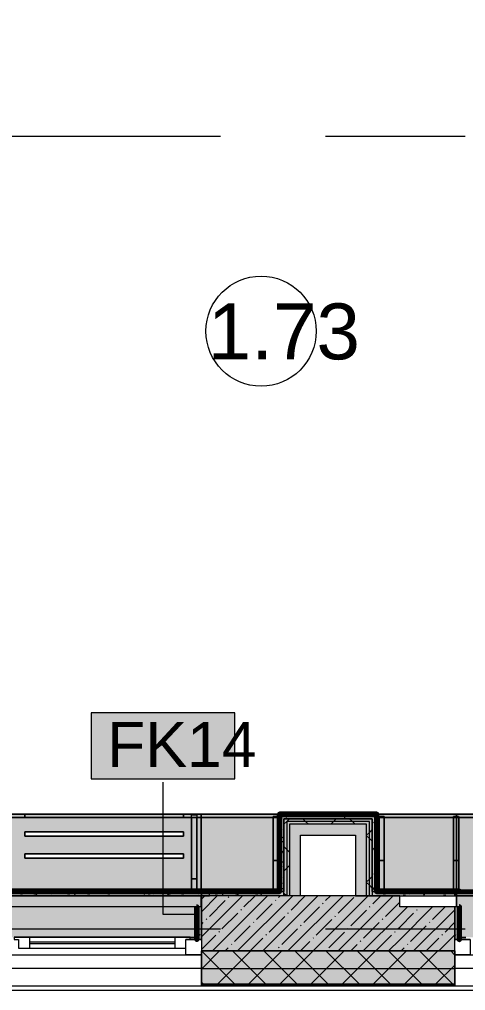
# Model space of a CAD drawing. Header units: millimetres. Extents: x -3817 to 677485, y -22715 to 103890.
# Drawn here: x 111948 to 113972, y 1631 to 6041 of the extents above; entities that cross this region are included whole.
import ezdxf

# ---------------------------------------------------------------- set-up
doc = ezdxf.new("R2010")
doc.units = ezdxf.units.MM
doc.layers.add('PDF _Геометрия', color=7, linetype='Continuous', true_color=0x1d1d1d)
doc.layers.add('PDF _Сплошная заливка', color=7, linetype='Continuous', true_color=0xffffff)
doc.layers.add('PDF _Текст', color=7, linetype='Continuous')
doc.styles.add('PDF GOST-Common', font='arial.ttf')

msp = doc.modelspace()

# ---------------------------------------------------------------- hatches: boundary and pattern name
at = {"layer": 'PDF _Сплошная заливка', "true_color": 0xeae6de, "transparency": 33554559}
h = msp.add_hatch(color=254, dxfattribs=at)
h.paths.add_polyline_path([(112704.3, 2086.4), (112772.6, 2086.4), (112772.6, 2432.6), (111892.3, 2432.6), (111892.3, 2086.4), (111899.2, 2086.4)], flags=0)
h.paths.add_polyline_path([(111972.3, 2232.6), (111972.3, 2252.6), (112692.6, 2252.6), (112692.6, 2232.6)], flags=0)
h.paths.add_polyline_path([(111972.3, 2332.6), (111972.3, 2352.6), (112692.6, 2352.6), (112692.6, 2332.6)], flags=0)
for points in [[(113127.6, 2082.3), (113128.6, 2432.4), (112772.3, 2431.3), (112773.6, 2082.3), (113049.7, 2082.3)], [(113973.6, 1872.6), (113973.6, 1873.4), (116191.9, 1873.4), (116191.9, 2072.6), (113931.9, 2072.6), (113931.9, 2011.3), (113944.6, 2011.3), (113944.6, 1872.6)], [(111894.6, 1872.7), (112752.6, 1873.4), (112753.6, 2011.3), (112772.6, 2011.3), (112772.6, 2061.3), (111892.6, 2061.3), (111894.6, 1873.4)]]:
    msp.add_hatch(color=254, dxfattribs=at).paths.add_polyline_path(points)
at = {"layer": 'PDF _Сплошная заливка', "transparency": 33554559}
for points in [[(113128.6, 2081.3), (113148.6, 2081.3), (113148.6, 2431.3), (113128.6, 2431.3), (113128.6, 2131.6)], [(113382.3, 2411.4), (113548.6, 2411.4), (113548.6, 2431.3), (113148.6, 2431.3), (113148.6, 2411.4)], [(113548.6, 2081.3), (113568.6, 2081.3), (113568.6, 2431.3), (113548.6, 2431.3), (113548.6, 2131.6)], [(113148.6, 2061.3), (113161.1, 2061.3), (113161.1, 2411.4), (113148.6, 2411.4), (113148.6, 2081.3)], [(113173.6, 2398.9), (113548.6, 2398.9), (113548.6, 2411.4), (113161.1, 2411.4), (113161.1, 2398.9)], [(113223.6, 2386.4), (113536.1, 2386.4), (113536.1, 2398.9), (113173.6, 2398.9), (113173.6, 2386.4)], [(113523.6, 2061.3), (113536.1, 2061.3), (113536.1, 2386.4), (113523.6, 2386.4), (113523.6, 2131.6)], [(112811.1, 2061.3), (112811.1, 2081.3), (110013.6, 2081.3), (110013.6, 2061.3), (112717, 2061.3)], [(113382.3, 1811.4), (113673.6, 1811.4), (113673.6, 2061.3), (112773.6, 2061.3), (112773.6, 1811.4), (113049.7, 1811.4)]]:
    msp.add_hatch(color=256, dxfattribs=at).paths.add_polyline_path(points)
at = {"layer": 'PDF _Сплошная заливка', "true_color": 0xeae6de, "transparency": 33554559}
h = msp.add_hatch(color=254, dxfattribs=at)
h.paths.add_polyline_path([(113923.6, 2072.7), (113931.9, 2072.7), (113931.9, 2081.3), (113923.6, 2081.3)], flags=0)
h.paths.add_polyline_path([(113569.6, 2082.3), (113931.9, 2082.3), (113931.9, 2432.6), (113569.6, 2431.3), (113569.6, 2131.6)], flags=0)
h = msp.add_hatch(color=254, dxfattribs=at)
h.paths.add_polyline_path([(113931.9, 2072.6), (116191.9, 2072.6), (116191.9, 2432.6), (113931.9, 2432.6), (113931.9, 2082.3), (113931.9, 2081.3)], flags=0)
h.paths.add_polyline_path([(114011.9, 2232.6), (114011.9, 2252.6), (116111.9, 2252.6), (116111.9, 2232.6), (114047.6, 2232.6)], flags=0)
h.paths.add_polyline_path([(114047.6, 2332.6), (114011.9, 2332.6), (114011.9, 2352.6), (116111.9, 2352.6), (116111.9, 2332.6)], flags=0)
at = {"layer": 'PDF _Сплошная заливка', "true_color": 0xe7e7e7, "transparency": 33554559}
for points in [[(113173.6, 2061.3), (113223.6, 2061.3), (113223.6, 2386.4), (113173.6, 2386.4), (113173.6, 2131.6)], [(113523.6, 2336.3), (113523.6, 2386.4), (113223.6, 2386.4), (113223.6, 2336.3), (113473.6, 2336.3)], [(111386.4, 2036.3), (111873.6, 2036.3), (111873.6, 2061.3), (112773.6, 2061.3), (112773.6, 2086.4), (109993.6, 2086.4), (109993.6, 2036.3), (110073.6, 2036.3), (110073.6, 2061.3), (110973.6, 2061.3), (110973.6, 2036.3)]]:
    msp.add_hatch(color=254, dxfattribs=at).paths.add_polyline_path(points)
at = {"layer": 'PDF _Сплошная заливка', "transparency": 33554559}
h = msp.add_hatch(color=256, dxfattribs=at)
h.paths.add_polyline_path([(116261.1, 2061.3), (116261.1, 2081.3), (116213.6, 2081.3), (116213.6, 2061.3)], flags=0)
h.paths.add_polyline_path([(113923.6, 2061.3), (113923.6, 2081.3), (113548.6, 2081.3), (113548.6, 2061.3)], flags=0)
h.paths.add_polyline_path([(113148.6, 2061.3), (113148.6, 2081.3), (112773.6, 2081.3), (112773.6, 2061.3), (113049.7, 2061.3)], flags=0)
h = msp.add_hatch(color=256, dxfattribs=at)
h.paths.add_polyline_path([(121473.6, 1811.4), (121473.6, 2011.3), (121373.6, 2011.3), (121373.6, 1811.4)], flags=0)
h.paths.add_polyline_path([(123973.6, 1811.4), (123973.6, 2011.3), (123773.6, 2011.3), (123773.6, 1811.4)], flags=0)
h.paths.add_polyline_path([(119573.6, 1811.4), (119573.6, 2011.3), (119073.6, 2011.3), (119073.6, 1811.4), (119370.2, 1811.4)], flags=0)
h.paths.add_polyline_path([(106473.6, 1811.4), (106473.6, 2011.3), (105423.6, 2011.3), (105423.6, 1811.4), (106063.8, 1811.4)], flags=0)
h.paths.add_polyline_path([(110059.4, 1811.4), (110073.6, 1811.4), (110073.6, 2011.3), (109723.6, 2011.3), (109723.6, 1811.4), (110055.7, 1811.4)], flags=0)
h.paths.add_polyline_path([(97323.6, 1811.4), (98373.6, 1811.4), (98373.6, 2011.3), (97323.6, 2011.3)], flags=0)
h.paths.add_polyline_path([(117273.6, 1811.4), (117273.6, 2011.3), (116223.6, 2011.3), (116223.6, 1811.4), (116708.9, 1811.4)], flags=0)
h.paths.add_polyline_path([(101073.6, 1811.4), (101973.6, 1811.4), (101973.6, 2011.3), (101073.6, 2011.3)], flags=0)
h.paths.add_polyline_path([(113923.6, 1811.4), (113923.6, 2011.3), (113673.6, 2011.3), (113673.6, 1811.4)], flags=0)
h.paths.add_polyline_path([(111386.4, 1811.4), (111873.6, 1811.4), (111873.6, 2011.3), (110973.6, 2011.3), (110973.6, 1811.4)], flags=0)
h.paths.add_polyline_path([(102873.6, 1811.4), (103123.6, 1811.4), (103123.6, 2011.3), (102873.6, 2011.3), (102873.6, 1862.1)], flags=0)
h.paths.add_polyline_path([(92973.6, 1811.4), (92973.6, 2011.3), (92173.6, 2011.3), (92173.6, 1811.4), (92757.4, 1811.4)], flags=0)
h.paths.add_polyline_path([(94773.6, 1811.4), (95023.6, 1811.4), (95023.6, 2011.3), (94773.6, 2011.3), (94773.6, 1923.1)], flags=0)
h.paths.add_polyline_path([(91273.6, 1863.4), (91293.6, 1863.4), (91293.6, 2011.3), (91273.6, 2011.3)], flags=0)
h = msp.add_hatch(color=256, dxfattribs=at)
h.paths.add_polyline_path([(123773.6, 1661.3), (125323.6, 1661.3), (125323.6, 1811.4), (123773.6, 1811.4)], flags=0)
h.paths.add_polyline_path([(116223.6, 1661.3), (117273.6, 1661.3), (117273.6, 1811.4), (116223.6, 1811.4)], flags=0)
h.paths.add_polyline_path([(109723.6, 1661.3), (110073.6, 1661.3), (110073.6, 1811.4), (109723.6, 1811.4)], flags=0)
h.paths.add_polyline_path([(107394.4, 1661.3), (108273.6, 1661.3), (108273.6, 1811.4), (107373.6, 1811.4), (107373.6, 1661.3)], flags=0)
h.paths.add_polyline_path([(97323.6, 1661.3), (98373.6, 1661.3), (98373.6, 1811.4), (97323.6, 1811.4)], flags=0)
h.paths.add_polyline_path([(121473.6, 1661.3), (121473.6, 1811.4), (120473.6, 1811.4), (120473.6, 1661.3), (121366.1, 1661.3)], flags=0)
h.paths.add_polyline_path([(94773.6, 1661.3), (95023.6, 1661.3), (95023.6, 1811.4), (93873.6, 1811.4), (93873.6, 1661.3), (94753.4, 1661.3)], flags=0)
h.paths.add_polyline_path([(103123.6, 1661.3), (103123.6, 1811.4), (101073.6, 1811.4), (101073.6, 1661.3), (102737.2, 1661.3)], flags=0)
h.paths.add_polyline_path([(100173.6, 1661.3), (100173.6, 1811.4), (99273.6, 1811.4), (99273.6, 1661.3), (100075.9, 1661.3)], flags=0)
h.paths.add_polyline_path([(105423.6, 1661.3), (106473.6, 1661.3), (106473.6, 1811.4), (105423.6, 1811.4)], flags=0)
h.paths.add_polyline_path([(119573.6, 1661.3), (119573.6, 1811.4), (118173.6, 1811.4), (118173.6, 1661.3), (119370.2, 1661.3)], flags=0)
h.paths.add_polyline_path([(110973.6, 1661.3), (111873.6, 1661.3), (111873.6, 1811.4), (110973.6, 1811.4)], flags=0)
h.paths.add_polyline_path([(92173.6, 1661.3), (92973.6, 1661.3), (92973.6, 1811.4), (92173.6, 1811.4)], flags=0)
h.paths.add_polyline_path([(112773.6, 1661.3), (113923.6, 1661.3), (113923.6, 1811.4), (112773.6, 1811.4)], flags=0)
h.paths.add_polyline_path([(91273.6, 1661.3), (91273.6, 1811.4), (89453.6, 1811.4), (89453.6, 1661.3), (90761.5, 1661.3)], flags=0)

# ---------------------------------------------------------------- linework, layer by layer
at = {"layer": 'PDF _Геометрия', "color": 9, "lineweight": 9, "true_color": 0xc0c0c0}
for points in [[(125481.6, 12731.3), (125503.6, 12731.3), (125503.6, 1631.3), (125323.6, 1631.3), (109723.6, 1631.3), (109723.6, 1653.3)], [(110014.6, 2081.3), (110013.6, 2081.3), (110013.6, 2086.4), (109993.6, 2086.4), (109993.6, 5486.3), (109993.6, 2061.3), (110013.6, 2061.3), (112811.1, 2061.3), (112811.1, 2081.3), (110026.6, 2081.3)], [(113473.6, 2061.3), (113223.6, 2061.3), (113223.6, 2336.3), (113473.6, 2336.3), (113473.6, 2061.3), (113548.6, 2061.3), (113923.6, 2061.3), (113923.6, 2081.3), (113548.6, 2081.3), (113548.6, 2336.3), (113548.6, 2398.9), (113548.6, 2411.4), (113223.6, 2411.4), (113161.1, 2411.4), (113148.6, 2411.4), (113148.6, 2081.3), (112773.6, 2081.3), (112773.6, 2061.3)], [(111873.6, 2011.3), (111873.6, 2061.3), (112773.6, 2061.3), (112773.6, 2086.4), (110014.6, 2086.4)], [(113923.6, 2072.7), (113923.6, 2061.3)], [(113223.6, 2061.3), (113148.6, 2061.3), (112773.6, 2061.3), (112773.6, 2011.3)], [(113673.6, 1811.4), (112773.6, 1811.4), (112773.6, 1653.3), (113923.6, 1653.3), (113923.6, 1811.4), (113923.6, 2011.3), (113673.6, 2011.3)], [(111873.6, 1811.4), (111873.6, 1653.3), (112773.6, 1653.3), (112773.6, 1811.4)], [(113923.6, 1811.4), (113923.6, 1653.3), (116223.6, 1653.3), (116223.6, 1811.4)]]:
    msp.add_lwpolyline(points, dxfattribs=at)
at = {"layer": 'PDF _Геометрия', "color": 253, "lineweight": 9, "true_color": 0xaaaaaa}
for points in [[(111272.7, 5511.3), (112860.2, 5511.3)], [(113336.4, 5511.3), (113971.4, 5511.3)], [(111272.7, 1911.4), (112860.2, 1911.4)], [(113336.4, 1911.4), (113971.4, 1911.4)], [(111993.6, 1853.4), (112653.6, 1853.4)], [(112773.6, 1863.4), (112703.6, 1863.4)], [(113993.6, 1863.4), (113923.6, 1863.4)], [(112653.6, 1843.4), (111993.6, 1843.4)], [(111873.6, 1793.4), (112773.6, 1793.4)], [(113923.6, 1793.4), (116223.6, 1793.4)]]:
    msp.add_lwpolyline(points, dxfattribs=at)
at = {"layer": 'PDF _Геометрия', "color": 7, "lineweight": 9}
for points in [[(112926.2, 2892.1), (112273.1, 2892.1), (112273.1, 2592.1), (112926.2, 2592.1)], [(113673.6, 1811.4), (113923.6, 1811.4)]]:
    msp.add_lwpolyline(points, close=True, dxfattribs=at)
for points in [[(112752, 1976.3), (112599.7, 1976.3), (112599.7, 2578.2)], [(113536.1, 2061.3), (113536.1, 2336.3), (113536.1, 2386.4), (113536.1, 2398.9), (113223.6, 2398.9), (113173.6, 2398.9), (113161.1, 2398.9), (113161.1, 2061.3)], [(113523.6, 2061.3), (113523.6, 2336.3), (113523.6, 2386.4), (113223.6, 2386.4), (113173.6, 2386.4), (113173.6, 2061.3)], [(113148.6, 2061.3), (113148.6, 2081.3)], [(113548.6, 2081.3), (113548.6, 2061.3)], [(113673.6, 2011.3), (113673.6, 2061.3), (112773.6, 2061.3), (112773.6, 1811.4), (113673.6, 1811.4)], [(112773.6, 1732.3), (113923.6, 1732.3)], [(112773.6, 1661.3), (113923.6, 1661.3)], [(112773.6, 1658.3), (113923.6, 1658.3)]]:
    msp.add_lwpolyline(points, dxfattribs=at)
at = {"layer": 'PDF _Геометрия', "color": 231, "lineweight": 70, "true_color": 0xff80c0}
msp.add_lwpolyline([(110026.6, 2081.3), (112811.1, 2081.3), (113128.6, 2081.3), (113128.6, 2082.3), (113128.6, 2431.3), (113568.6, 2431.3), (113568.6, 2082.3), (113568.6, 2081.3), (113944.6, 2081.3), (113944.6, 2082.3), (113569.6, 2082.3), (113569.6, 2432.4), (113568.6, 2432.4), (113128.6, 2432.4), (113127.6, 2432.4), (113127.6, 2082.3), (110014.6, 2082.3), (110014.6, 2081.3)], dxfattribs=at)
at = {"layer": 'PDF _Геометрия', "color": 8, "lineweight": 9, "true_color": 0x808080}
for points in [[(112772.6, 2086.3), (112772.6, 2432.6), (111892.3, 2432.6), (111892.3, 2086.4), (111892.3, 2432.6), (110952.1, 2432.6)], [(110952.1, 2086.4), (110952.1, 2432.6), (111892.3, 2432.6), (112772.6, 2432.6)], [(111892.6, 2432.6), (112772.6, 2432.6), (111892.6, 2432.6)], [(111972.6, 2432.6), (112692.6, 2432.6), (111972.6, 2432.6)], [(112772.3, 2432.6), (112772.3, 2086.3)], [(113172.6, 2432.6), (112772.3, 2432.6), (113172.6, 2432.6)], [(112772.6, 2432.6), (113172.6, 2432.6), (112772.6, 2432.6)], [(113923.6, 2072.7), (113931.9, 2072.7), (113931.9, 2081.4), (113931.9, 2072.6), (116191.9, 2072.6), (116191.9, 2432.6), (113931.9, 2432.6), (113931.9, 2082.3), (113931.9, 2432.6), (113531.6, 2432.6), (113931.9, 2432.6)], [(113531.9, 2432.6), (113931.9, 2432.6), (113531.9, 2432.6)], [(113931.9, 2072.6), (113931.9, 2011.3), (113931.9, 2072.6), (116191.9, 2072.6), (116191.9, 1872.6), (116173.6, 1872.6), (116191.9, 1872.6), (116191.9, 2072.6), (116191.9, 2432.6), (113931.9, 2432.6)], [(113931.9, 2432.6), (116191.9, 2432.6), (113931.9, 2432.6)]]:
    msp.add_lwpolyline(points, dxfattribs=at)
at = {"layer": 'PDF _Геометрия', "color": 254, "lineweight": 9, "true_color": 0xd5d3cf}
for points in [[(111972.6, 2416.6), (111972.6, 2432.6)], [(112692.6, 2432.6), (112692.6, 2416.6)], [(112772.6, 2432.6), (112772.6, 2416.6)], [(113123.8, 2422.3), (113123.8, 2416.6), (113099.8, 2416.6), (113099.8, 2422.3)], [(113123.8, 2422.3), (113099.8, 2422.3)], [(113603.8, 2422.3), (113579.8, 2422.3), (113579.8, 2416.6), (113603.8, 2416.6), (113603.8, 2422.3), (113603.8, 2416.6)], [(113603.8, 2422.3), (113579.8, 2422.3)], [(113931.9, 2422.3), (113918.2, 2422.3)], [(113918.2, 2416.6), (113918.2, 2422.3), (113918.2, 2416.6), (113918.2, 2422.3), (113931.9, 2422.3), (113931.9, 2416.6)], [(113123.8, 2222.3), (113099.8, 2222.3)], [(113603.8, 2222.3), (113579.8, 2222.3)], [(113942.2, 2222.3), (113918.2, 2222.3)], [(112729.6, 2138.7), (112753.6, 2138.7)]]:
    msp.add_lwpolyline(points, close=True, dxfattribs=at)
for points in [[(112729.6, 2416.6), (112729.6, 2428.7), (112753.6, 2428.7), (112753.6, 2416.6)], [(112753.6, 2416.6), (112729.6, 2416.6), (112753.6, 2416.6)], [(113099.8, 2422.3), (113099.8, 2416.6), (113099.8, 2422.3)], [(113123.8, 2422.3), (113123.8, 2416.6), (113123.8, 2422.3)], [(113579.8, 2416.6), (113579.8, 2422.3), (113579.8, 2416.6)], [(113942.2, 2416.6), (113931.9, 2416.6), (113931.9, 2422.3), (113931.9, 2082.3)]]:
    msp.add_lwpolyline(points, dxfattribs=at)
at = {"layer": 'PDF _Геометрия', "color": 253, "lineweight": 9, "true_color": 0xaba79f}
for points in [[(112729.6, 2416.6), (112729.6, 2138.7), (112729.6, 2088.7), (112729.6, 2428.7), (112753.6, 2428.7), (112753.6, 2088.7), (112753.6, 2138.7), (112753.6, 2416.6)], [(112772.3, 2086.3), (112772.3, 2432.1)], [(112772.6, 2432.6), (112772.6, 2416.6), (113099.8, 2416.6), (112772.6, 2416.6), (112772.6, 2432.6), (112772.6, 2086.3)], [(113931.9, 2131.6), (113931.9, 2432.6), (113931.9, 2422.3), (113931.9, 2432.6), (113931.9, 2422.3)], [(111972.6, 2416.6), (112692.6, 2416.6), (111972.6, 2416.6)], [(112753.6, 2416.6), (112772.3, 2416.6), (112753.6, 2416.6)], [(113099.8, 2416.6), (113099.8, 2082.3), (113099.8, 2422.3), (113123.8, 2422.3), (113123.8, 2082.3), (113123.8, 2416.6)], [(113099.8, 2416.6), (113099.8, 2222.3), (113099.8, 2416.6)], [(113123.8, 2416.6), (113127.6, 2416.6), (113123.8, 2416.6)], [(113123.8, 2416.6), (113123.8, 2222.3), (113123.8, 2416.6)], [(113579.8, 2416.6), (113579.8, 2082.3), (113579.8, 2422.3), (113603.8, 2422.3), (113603.8, 2082.3), (113603.8, 2416.6)], [(113579.8, 2416.6), (113579.8, 2222.3), (113579.8, 2416.6)], [(113603.8, 2416.6), (113603.8, 2222.3), (113603.8, 2416.6)], [(113918.2, 2416.6), (113918.2, 2082.3), (113918.2, 2422.3), (113940.1, 2422.3)], [(113918.2, 2416.6), (113918.2, 2222.3), (113918.2, 2416.6)], [(113942.2, 2422.3), (113942.2, 2082.3), (113942.2, 2416.6)], [(113942.2, 2416.6), (113942.2, 2222.3), (113942.2, 2416.6)], [(113931.9, 2072.6), (116191.9, 2072.6), (113931.9, 2072.6)]]:
    msp.add_lwpolyline(points, dxfattribs=at)
at = {"layer": 'PDF _Геометрия', "color": 9, "lineweight": 9, "true_color": 0xc0c0c0}
for points in [[(113128.6, 2431.3), (113128.6, 2081.3), (113148.6, 2081.3), (113148.6, 2411.4), (113548.6, 2411.4), (113548.6, 2081.3), (113568.6, 2081.3), (113568.6, 2431.3), (113548.6, 2431.3), (113148.6, 2431.3)], [(113923.6, 2061.3), (113931.9, 2061.3)], [(112753.6, 2011.3), (112753.6, 1863.4), (112773.6, 1863.4), (112773.6, 2011.3)], [(113923.6, 2011.3), (113923.6, 1863.4), (113943.6, 1863.4), (113943.6, 2011.3)]]:
    msp.add_lwpolyline(points, close=True, dxfattribs=at)
at = {"layer": 'PDF _Геометрия', "color": 253, "lineweight": 9, "true_color": 0x9b9b9b}
for points in [[(113141.5, 2429.5), (113148.6, 2429.5), (113151.6, 2429.5)], [(113324.4, 2429.5), (113334.4, 2429.5)], [(113415.8, 2429.5), (113425.9, 2429.5)], [(113437.1, 2422.8), (113432.2, 2431.3)], [(113467.2, 2431.3), (113462.9, 2423.9)], [(113476.8, 2429.5), (113486.8, 2429.5)], [(113138.9, 2411.4), (113133.9, 2402.7)], [(113162.2, 2411.4), (113160, 2415.2)], [(113338.2, 2411.4), (113337.7, 2412.2)], [(113426.3, 2421.4), (113421.3, 2412.7)], [(113562.1, 2389.4), (113557, 2398.1)], [(113148.6, 2367.2), (113145, 2361)], [(113568.2, 2368.5), (113568.6, 2368.5)], [(113142.7, 2323.2), (113137.7, 2331.9)], [(113141.5, 2307.6), (113148.6, 2307.6)], [(113146.8, 2255.2), (113141.8, 2263.9)], [(113554.2, 2277.2), (113549.2, 2268.5)], [(113568.6, 2256.2), (113565.2, 2262)], [(113141.5, 2216.1), (113148.6, 2216.1)], [(113568.2, 2246.6), (113568.6, 2246.6)], [(113137.8, 2165.6), (113132.8, 2156.9)], [(113148.6, 2191.1), (113145.8, 2195.9)], [(113561.3, 2167.5), (113556.2, 2158.8)], [(113139.7, 2145.5), (113134.7, 2154.2)], [(113148.6, 2123.3), (113143.9, 2115.3)], [(113568.2, 2155.2), (113568.6, 2155.2)], [(112051.2, 2080.2), (112050.5, 2081.3)], [(112160.9, 2073.1), (112156.1, 2081.3)], [(112296.9, 2081.3), (112296.9, 2081.3)], [(112313.3, 2078.6), (112308.2, 2069.9)], [(112350, 2081.3), (112349.9, 2081)], [(112474.6, 2078.3), (112472.9, 2081.3)], [(112516.3, 2067.1), (112511.2, 2075.9)], [(112559, 2077.5), (112554, 2068.8)], [(112584.3, 2071.2), (112579.3, 2079.9)], [(112627, 2073.4), (112622, 2064.7)], [(112762, 2068.2), (112757, 2076.9)], [(112939.7, 2065.2), (112934.7, 2074)], [(113141.5, 2094.2), (113148.6, 2094.2)], [(113557.2, 2099.5), (113552.1, 2090.8)], [(113635.3, 2079.7), (113634.3, 2081.3)], [(113719.6, 2076.1), (113714.6, 2067.4)], [(113744.9, 2072.6), (113739.9, 2081.3)], [(113881, 2080.8), (113880.7, 2081.3)], [(111952.8, 2063.8), (111962.8, 2063.8)], [(112013.7, 2063.8), (112023.8, 2063.8)], [(112025.9, 2068.5), (112021.7, 2061.3)], [(112093.9, 2064.4), (112092.1, 2061.3)], [(112166.1, 2063.8), (112176.2, 2063.8)], [(112202.5, 2062), (112197.5, 2070.7)], [(112257.6, 2063.8), (112267.6, 2063.8)], [(112349, 2063.8), (112359.1, 2063.8)], [(112517.4, 2066.3), (112514.5, 2061.3)], [(112531.9, 2063.8), (112542, 2063.8)], [(112625.2, 2061.3), (112620.9, 2068.8)], [(112623.3, 2063.8), (112633.4, 2063.8)], [(112684.3, 2063.8), (112694.4, 2063.8)], [(112836.7, 2063.8), (112846.8, 2063.8)], [(112872.8, 2072.3), (112867.7, 2063.6)], [(112928.1, 2063.8), (112938.2, 2063.8)], [(112940.8, 2068.2), (112936.8, 2061.3)], [(112977.1, 2061.3), (112976.3, 2062.8)], [(113019.6, 2063.8), (113029.6, 2063.8)], [(113047.5, 2061.3), (113044.3, 2066.9)], [(113598.7, 2063.8), (113608.8, 2063.8)], [(113690.1, 2063.8), (113700.2, 2063.8)], [(113786.6, 2061.5), (113781.5, 2070.2)], [(113787.7, 2072), (113782.6, 2063.3)], [(113873, 2063.8), (113883.1, 2063.8)], [(113934, 2002.8), (113943.6, 2002.8)], [(112754.9, 1958.6), (112753.6, 1960.9)], [(112754.9, 1929.2), (112753.6, 1926.8)], [(112753.6, 1911.4), (112755.3, 1911.4)], [(112759, 1890.5), (112754, 1899.2)], [(113934, 1911.4), (113943.6, 1911.4)], [(112766.1, 1887.5), (112761.1, 1878.8)], [(113926.7, 1886.2), (113923.6, 1880.7)]]:
    msp.add_lwpolyline(points, dxfattribs=at)
at = {"layer": 'PDF _Геометрия', "color": 254, "lineweight": 9, "true_color": 0xe5e3df}
msp.add_lwpolyline([(113931.9, 2432.6), (113931.9, 2422.3)], close=True, dxfattribs=at)
at = {"layer": 'PDF _Геометрия', "color": 253, "lineweight": 9, "true_color": 0xaba79f}
for points in [[(111892.6, 2416.6), (112729.6, 2416.6)], [(113569.6, 2416.6), (113579.8, 2416.6)], [(113603.8, 2416.6), (113918.2, 2416.6)], [(113942.2, 2416.6), (116188.9, 2416.6)], [(112753.6, 2088.7), (112729.6, 2088.7)]]:
    msp.add_lwpolyline(points, close=True, dxfattribs=at)
at = {"layer": 'PDF _Геометрия', "color": 254, "lineweight": 9, "true_color": 0xeae9e7}
for points in [[(113099.8, 2416.6), (113123.8, 2416.6)], [(113579.8, 2416.6), (113603.8, 2416.6)], [(113918.2, 2416.6), (113931.9, 2416.6)], [(113931.9, 2416.6), (113942.2, 2416.6)]]:
    msp.add_lwpolyline(points, dxfattribs=at)
at = {"layer": 'PDF _Геометрия', "lineweight": 9}
for points in [[(113148.6, 2386.4), (113161.1, 2398.9), (113173.6, 2411.4)], [(113259.2, 2386.4), (113246.7, 2398.9), (113234.2, 2411.4)], [(113360.7, 2386.4), (113373.2, 2398.9), (113385.7, 2411.4)], [(113471.3, 2386.4), (113458.8, 2398.9), (113446.3, 2411.4)], [(113523.6, 2337.1), (113536.1, 2349.6), (113548.6, 2362.1)], [(113548.6, 2309.1), (113536.1, 2321.6), (113523.6, 2334.1)], [(113173.6, 2259.9), (113161.1, 2272.4), (113148.6, 2284.9)], [(113148.6, 2174.2), (113161.1, 2186.7), (113173.6, 2199.2)], [(113523.6, 2125), (113536.1, 2137.5), (113548.6, 2150)], [(113548.6, 2097), (113536.1, 2109.5), (113523.6, 2122)], [(113160, 2061.3), (113148.6, 2072.7)], [(112773.6, 1988.8), (112846.1, 2061.3)], [(112773.6, 1874.7), (112960.2, 2061.3)], [(112773.6, 2045.8), (112789.1, 2061.3)], [(112810.2, 1968.4), (112881.5, 2039.7)], [(112824.2, 1811.4), (113074.2, 2061.3)], [(112895.7, 2053.9), (112898.1, 2056.3)], [(112938.3, 1811.4), (113188.3, 2061.3)], [(112967, 2011.1), (113017.2, 2061.3)], [(113052.3, 1811.4), (113302.3, 2061.3)], [(113109.6, 2039.7), (113111.9, 2042)], [(113123.8, 2053.9), (113131.3, 2061.3)], [(113166.4, 1811.4), (113416.4, 2061.3)], [(113180.8, 1996.9), (113245.3, 2061.3)], [(113280.4, 1811.4), (113530.4, 2061.3)], [(113337.7, 2039.7), (113359.4, 2061.3)], [(113394.5, 1811.4), (113644.5, 2061.3)], [(113394.7, 1982.6), (113466, 2053.9)], [(113551.5, 2025.4), (113587.5, 2061.3)], [(113608.5, 1968.4), (113673.6, 2033.4)], [(112952.8, 1996.9), (112955.1, 1999.3)], [(113024, 1954.1), (113095.3, 2025.4)], [(113166.6, 1982.6), (113169, 1985)], [(113237.9, 1939.9), (113309.2, 2011.1)], [(113323.4, 2025.4), (113325.8, 2027.8)], [(113451.7, 1925.6), (113523, 1996.9)], [(113508.5, 1811.4), (113673.6, 1976.4), (113708.5, 2011.3)], [(113537.3, 2011.1), (113539.6, 2013.5)], [(113622.6, 1811.4), (113673.6, 1862.3), (113822.6, 2011.3)], [(113736.6, 1811.4), (113923.6, 1998.3)], [(113751.1, 1996.9), (113753.5, 1999.3)], [(113765.4, 2011.1), (113765.6, 2011.3)], [(113822.4, 1954.1), (113879.6, 2011.3)], [(112795.9, 1954.1), (112798.3, 1956.5)], [(112867.2, 1911.4), (112938.5, 1982.6)], [(113009.8, 1939.9), (113012.1, 1942.2)], [(113081.1, 1897.1), (113152.3, 1968.4)], [(113294.9, 1882.8), (113366.2, 1954.1)], [(113380.4, 1968.4), (113382.8, 1970.7)], [(113594.3, 1954.1), (113596.6, 1956.5)], [(113665.6, 1911.4), (113673.6, 1919.4), (113736.8, 1982.6)], [(113808.1, 1939.9), (113810.5, 1942.2)], [(113879.4, 1897.1), (113923.6, 1941.3)], [(112773.6, 1931.8), (112781.7, 1939.9)], [(112853, 1897.1), (112855.3, 1899.5)], [(112924.2, 1854.3), (112995.5, 1925.6)], [(113138.1, 1840.1), (113209.4, 1911.4)], [(113223.6, 1925.6), (113226, 1928)], [(113351.9, 1825.8), (113423.2, 1897.1)], [(113437.5, 1911.4), (113439.8, 1913.7)], [(113508.7, 1868.6), (113580, 1939.9)], [(113651.3, 1897.1), (113653.7, 1899.5)], [(113722.6, 1854.3), (113793.9, 1925.6)], [(112773.6, 1817.7), (112838.7, 1882.8)], [(112995.3, 1811.4), (113052.5, 1868.6)], [(113066.8, 1882.8), (113069.2, 1885.2)], [(113223.4, 1811.4), (113266.4, 1854.3)], [(113280.6, 1868.6), (113283, 1871)], [(113494.5, 1854.3), (113496.9, 1856.7)], [(113565.8, 1811.6), (113637, 1882.8)], [(113793.7, 1811.4), (113850.9, 1868.6)], [(113850.7, 1811.4), (113923.6, 1884.2)], [(113865.1, 1882.8), (113867.5, 1885.2)], [(112773.6, 1728.5), (112856.4, 1811.4)], [(112923.6, 1661.3), (112773.6, 1811.3)], [(112847.8, 1661.3), (112997.8, 1811.4)], [(112881.3, 1811.4), (112895.7, 1825.8)], [(112910, 1840.1), (112912.4, 1842.4)], [(113065, 1661.3), (112915, 1811.4)], [(112989.2, 1661.3), (113139.2, 1811.4)], [(113206.4, 1661.3), (113056.4, 1811.4)], [(113109.4, 1811.4), (113109.6, 1811.6)], [(113123.8, 1825.8), (113126.2, 1828.2)], [(113130.7, 1661.3), (113280.7, 1811.4)], [(113347.8, 1661.3), (113197.8, 1811.4)], [(113272.1, 1661.3), (113422.1, 1811.4)], [(113337.7, 1811.6), (113340, 1813.9)], [(113489.2, 1661.3), (113339.2, 1811.4)], [(113413.5, 1661.3), (113563.5, 1811.4)], [(113451.5, 1811.4), (113480.2, 1840.1)], [(113630.7, 1661.3), (113480.7, 1811.4)], [(113554.9, 1661.3), (113704.9, 1811.4)], [(113772.1, 1661.3), (113622.1, 1811.4)], [(113679.6, 1811.4), (113694.1, 1825.8)], [(113696.3, 1661.3), (113846.3, 1811.4)], [(113708.3, 1840.1), (113710.7, 1842.4)], [(113913.5, 1661.3), (113763.5, 1811.4)], [(113923.6, 1792.7), (113904.9, 1811.4)], [(113907.7, 1811.4), (113907.9, 1811.6)], [(113922.2, 1825.8), (113923.6, 1827.2)], [(113837.8, 1661.3), (113923.6, 1747.2)], [(112782.1, 1661.3), (112773.6, 1669.9)]]:
    msp.add_lwpolyline(points, dxfattribs=at)
at = {"layer": 'PDF _Геометрия', "color": 7, "lineweight": 9, "true_color": 0xf8f8f7}
msp.add_lwpolyline([(113931.9, 2422.3), (113931.9, 2416.6)], close=True, dxfattribs=at)
at = {"layer": 'PDF _Геометрия', "color": 9, "lineweight": 9, "true_color": 0xcbc7bf}
for points in [[(113940.1, 2422.3), (113931.9, 2422.3)], [(112772.6, 2061.3), (111892.6, 2061.3)], [(116191.9, 2061.3), (113931.9, 2061.3)]]:
    msp.add_lwpolyline(points, close=True, dxfattribs=at)
for points in [[(113931.9, 2422.3), (113940.1, 2422.3)], [(113942.2, 2416.6), (113942.2, 2422.3), (113942.2, 2416.6), (113942.2, 2422.3)], [(113923.6, 2081.3), (113923.6, 2072.7)], [(113931.9, 2081.3), (113935.8, 2081.3)], [(113936.2, 2081.3), (116187.5, 2081.3)], [(112772.6, 2011.3), (111892.6, 2011.3)]]:
    msp.add_lwpolyline(points, dxfattribs=at)
at = {"layer": 'PDF _Геометрия', "color": 8, "lineweight": 9, "true_color": 0x808080}
for points in [[(111972.3, 2352.6), (112692.6, 2352.6), (112692.6, 2332.6), (111972.3, 2332.6)], [(111972.3, 2352.6), (111972.3, 2332.6), (112692.6, 2332.6), (112692.6, 2352.6)], [(111972.3, 2252.6), (112692.6, 2252.6), (112692.6, 2232.6), (111972.3, 2232.6)], [(111972.3, 2252.6), (111972.3, 2232.6), (112692.6, 2232.6), (112692.6, 2252.6)], [(112772.6, 2061.3), (112772.6, 2011.3)], [(112752.6, 1872.7), (112723.6, 1872.7)], [(113973.6, 1872.6), (113944.6, 1872.6)]]:
    msp.add_lwpolyline(points, close=True, dxfattribs=at)
at = {"layer": 'PDF _Геометрия', "color": 9, "lineweight": 9, "true_color": 0xc1bbaf}
for points in [[(113931.9, 2082.3), (113931.9, 2131.6)], [(113931.9, 2072.7), (113931.9, 2081.4)]]:
    msp.add_lwpolyline(points, dxfattribs=at)
at = {"layer": 'PDF _Геометрия', "color": 231, "lineweight": 53, "true_color": 0xff80c0}
msp.add_lwpolyline([(113944.6, 2082.3), (116190.8, 2082.3), (116190.8, 2081.3), (113944.6, 2081.3)], dxfattribs=at)
at = {"layer": 'PDF _Геометрия', "color": 7, "lineweight": 70, "true_color": 0xffd2ff}
for points in [[(112752.6, 2011.3), (112752.6, 1863.4), (112753.6, 1863.4), (112753.6, 2011.3)], [(113943.6, 2011.3), (113943.6, 1863.4), (113944.6, 1863.4), (113944.6, 2011.3)]]:
    msp.add_lwpolyline(points, close=True, dxfattribs=at)
at = {"layer": 'PDF _Геометрия', "color": 253, "lineweight": 13, "true_color": 0xaaaaaa}
for points in [[(112723.6, 1873.4), (111923.6, 1873.4), (111923.6, 1863.4), (111943.6, 1863.4), (111943.6, 1823.4), (112703.6, 1823.4), (112703.6, 1863.4), (112723.6, 1863.4)], [(112703.6, 1793.4), (112703.6, 1863.4), (112773.6, 1863.4), (112773.6, 1793.4)], [(113923.6, 1793.4), (113923.6, 1863.4), (113993.6, 1863.4), (113993.6, 1793.4)]]:
    msp.add_lwpolyline(points, close=True, dxfattribs=at)
for points in [[(111923.6, 1873.4), (112723.6, 1873.4)], [(111993.6, 1873.4), (111993.6, 1823.4)], [(112653.6, 1873.4), (112653.6, 1823.4)]]:
    msp.add_lwpolyline(points, dxfattribs=at)
at = {"layer": 'PDF _Геометрия', "color": 116, "lineweight": 13, "true_color": 0x008040}
for points in [[(112773.6, 1732.3), (111873.6, 1732.3)], [(116223.6, 1732.3), (113923.6, 1732.3)]]:
    msp.add_lwpolyline(points, dxfattribs=at)
at = {"layer": 'PDF _Геометрия', "color": 7, "lineweight": 9}
msp.add_circle((113044.7, 4625.1), 250, dxfattribs=at)
msp.add_circle((113044.7, 4625.1), 250, dxfattribs=at)
at = {"layer": 'PDF _Сплошная заливка', "lineweight": 9, "transparency": 33554559}
msp.add_solid([(112926.2, 2892.1), (112273.1, 2892.1), (112926.2, 2592.1), (112273.1, 2592.1)], dxfattribs=at)
at = {"layer": 'PDF _Сплошная заливка', "lineweight": 35, "transparency": 33554559}
for points in [[(113173.6, 2061.3), (113173.6, 2398.9), (113161.1, 2061.3), (113161.1, 2398.9)], [(113548.6, 2061.3), (113548.6, 2398.9), (113536.1, 2061.3), (113536.1, 2398.9)], [(112753.6, 1863.4), (112773.6, 1863.4), (112753.6, 2011.3), (112773.6, 2011.3)], [(113923.6, 1863.4), (113943.6, 1863.4), (113923.6, 2011.3), (113943.6, 2011.3)]]:
    msp.add_solid(points, dxfattribs=at)
at = {"layer": 'PDF _Сплошная заливка', "color": 254, "lineweight": 35, "true_color": 0xe7e7e7, "transparency": 33554559}
msp.add_solid([(113523.6, 2061.3), (113523.6, 2336.3), (113473.6, 2061.3), (113473.6, 2336.3)], dxfattribs=at)
at = {"layer": 'PDF _Сплошная заливка', "color": 254, "lineweight": 35, "true_color": 0xffb9dc, "transparency": 33554559}
for points in [[(113127.6, 2082.3), (113128.6, 2082.3), (113127.6, 2131.6)], [(113944.6, 2081.3), (113944.6, 2082.3), (113568.6, 2081.3)]]:
    msp.add_solid(points, dxfattribs=at)
at = {"layer": 'PDF _Сплошная заливка', "color": 7, "lineweight": 35, "true_color": 0xffd2ff, "transparency": 33554559}
for points in [[(112752.6, 1863.4), (112753.6, 1863.4), (112752.6, 2011.3)], [(113943.6, 1863.4), (113944.6, 1863.4), (113943.6, 2011.3)]]:
    msp.add_solid(points, dxfattribs=at)

# ---------------------------------------------------------------- texts
at = {"layer": 'PDF _Текст', "color": 250, "true_color": 0x3c3c3c, "insert": (112802.8, 4622.3), "char_height": 254, "attachment_point": 4, "style": 'PDF GOST-Common'}
msp.add_mtext('1.73', dxfattribs=at)
at = {"layer": 'PDF _Текст', "insert": (112346, 2748.7), "char_height": 203.2, "attachment_point": 4, "style": 'PDF GOST-Common'}
msp.add_mtext('FK14', dxfattribs=at)

doc.saveas('drawing.dxf')
